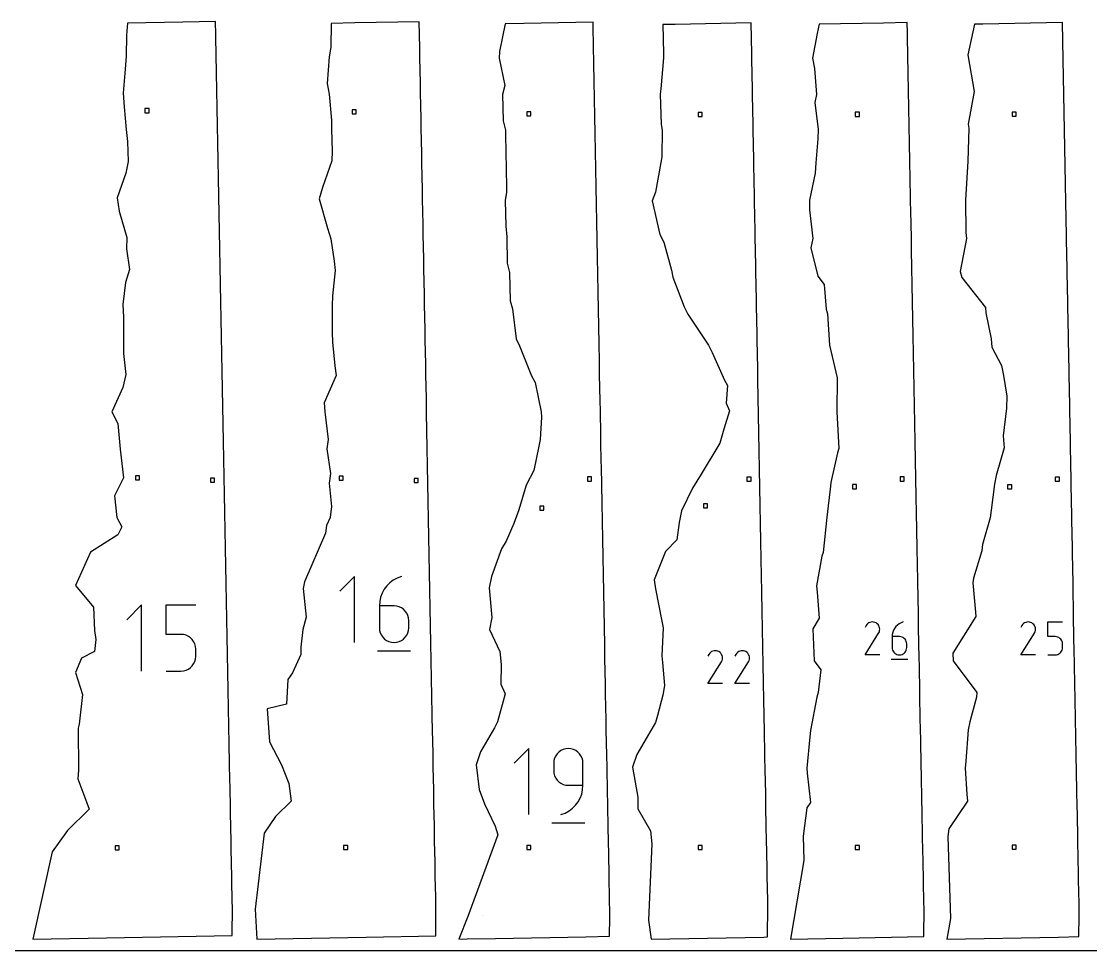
# Model space of a CAD drawing. Extents: x 0 to 24, y 0 to 12.
# Drawn here: x 11.94 to 17.77, y 0 to 5.07 of the extents above; entities that cross this region are included whole.
import ezdxf

# ---------------------------------------------------------------- set-up
doc = ezdxf.new("R2010")
doc.units = 0

msp = doc.modelspace()

# ---------------------------------------------------------------- linework, layer by layer
at = {"layer": 'annotation', "color": 1}
for p, q in [((13.756425, 2.040551), (13.676335, 1.960439)), ((13.756425, 1.680292), (13.756425, 2.040551)), ((13.932199, 1.98943), (13.918127, 1.970638)), ((13.948806, 2.006108), (13.932199, 1.98943)), ((13.967732, 2.020381), (13.948806, 2.006108)), ((13.988763, 2.031959), (13.967732, 2.020381)), ((14.011681, 2.040551), (13.988763, 2.031959)), ((14.011681, 2.040551), (14.011681, 2.040551)), ((13.898453, 1.927869), (13.893283, 1.904473)), ((13.906806, 1.950021), (13.898453, 1.927869)), ((13.918127, 1.970638), (13.906806, 1.950021)), ((12.594153, 1.884948), (12.51403, 1.804801)), ((12.594153, 1.524538), (12.594153, 1.884948)), ((12.729296, 1.724451), (12.729296, 1.884948)), ((12.729296, 1.884948), (12.889362, 1.884948)), ((13.893283, 1.904473), (13.891511, 1.880122)), ((13.891511, 1.880122), (13.891511, 1.760382)), ((13.971511, 1.880122), (13.891511, 1.880122)), ((13.985899, 1.878838), (13.971511, 1.880122)), ((13.999438, 1.875135), (13.985899, 1.878838)), ((14.011902, 1.869236), (13.999438, 1.875135)), ((14.023067, 1.861364), (14.011902, 1.869236)), ((14.032706, 1.851744), (14.023067, 1.861364)), ((14.040596, 1.840597), (14.032706, 1.851744)), ((14.04651, 1.828148), (14.040596, 1.840597)), ((14.050223, 1.81462), (14.04651, 1.828148)), ((14.051511, 1.800235), (14.050223, 1.81462)), ((13.891511, 1.760382), (13.891511, 1.760382)), ((13.891511, 1.760382), (13.892803, 1.745991)), ((14.050223, 1.745991), (14.051511, 1.760382)), ((14.051511, 1.760382), (14.051511, 1.800235)), ((14.051511, 1.800235), (14.051511, 1.800235)), ((16.547144, 1.772484), (16.541896, 1.762417)), ((16.551308, 1.778389), (16.547144, 1.772484)), ((16.556305, 1.783319), (16.551308, 1.778389)), ((16.561981, 1.787234), (16.556305, 1.783319)), ((16.568186, 1.790093), (16.561981, 1.787234)), ((16.574767, 1.791859), (16.568186, 1.790093)), ((16.581572, 1.792491), (16.574767, 1.791859)), ((16.588449, 1.791949), (16.581572, 1.792491)), ((16.595246, 1.790195), (16.588449, 1.791949)), ((16.601811, 1.787189), (16.595246, 1.790195)), ((16.607683, 1.783019), (16.601811, 1.787189)), ((16.601811, 1.787189), (16.601811, 1.787189)), ((16.612593, 1.778016), (16.607683, 1.783019)), ((16.616497, 1.772332), (16.612593, 1.778016)), ((16.619351, 1.76612), (16.616497, 1.772332)), ((16.621111, 1.759535), (16.619351, 1.76612)), ((16.621735, 1.752729), (16.621111, 1.759535)), ((16.621178, 1.745856), (16.621735, 1.752729)), ((16.702502, 1.757571), (16.696847, 1.747272)), ((16.709531, 1.766958), (16.702502, 1.757571)), ((16.717827, 1.775289), (16.709531, 1.766958)), ((16.727281, 1.782419), (16.717827, 1.775289)), ((16.737787, 1.788203), (16.727281, 1.782419)), ((16.749235, 1.792495), (16.737787, 1.788203)), ((16.749235, 1.792495), (16.749235, 1.792495)), ((17.396762, 1.772445), (17.391514, 1.762379)), ((17.400926, 1.77835), (17.396762, 1.772445)), ((17.405923, 1.78328), (17.400926, 1.77835)), ((17.411599, 1.787194), (17.405923, 1.78328)), ((17.417804, 1.790054), (17.411599, 1.787194)), ((17.424384, 1.791819), (17.417804, 1.790054)), ((17.431189, 1.792451), (17.424384, 1.791819)), ((17.438066, 1.79191), (17.431189, 1.792451)), ((17.444863, 1.790156), (17.438066, 1.79191)), ((17.451428, 1.78715), (17.444863, 1.790156)), ((17.4573, 1.78298), (17.451428, 1.78715)), ((17.451428, 1.78715), (17.451428, 1.78715)), ((17.46221, 1.777977), (17.4573, 1.78298)), ((17.466113, 1.772293), (17.46221, 1.777977)), ((17.468967, 1.766081), (17.466113, 1.772293)), ((17.470728, 1.759496), (17.468967, 1.766081)), ((17.471351, 1.75269), (17.470728, 1.759496)), ((17.470794, 1.745817), (17.471351, 1.75269)), ((17.538821, 1.712318), (17.538821, 1.792456)), ((17.538821, 1.792456), (17.618744, 1.792456)), ((12.809329, 1.724451), (12.729296, 1.724451)), ((12.8237, 1.723167), (12.809329, 1.724451)), ((12.837231, 1.719462), (12.8237, 1.723167)), ((12.849697, 1.713561), (12.837231, 1.719462)), ((12.860869, 1.705686), (12.849697, 1.713561)), ((12.87052, 1.696061), (12.860869, 1.705686)), ((12.878422, 1.68491), (12.87052, 1.696061)), ((13.892803, 1.745991), (13.896526, 1.732444)), ((13.896526, 1.732444), (13.902452, 1.719967)), ((13.902452, 1.719967), (13.910353, 1.708789)), ((13.910353, 1.708789), (13.920002, 1.699134)), ((13.920002, 1.699134), (13.93117, 1.691231)), ((14.011902, 1.691231), (14.023067, 1.699134)), ((14.023067, 1.699134), (14.032706, 1.708789)), ((14.032706, 1.708789), (14.040596, 1.719967)), ((14.040596, 1.719967), (14.04651, 1.732444)), ((14.04651, 1.732444), (14.050223, 1.745991)), ((16.541783, 1.612533), (16.615636, 1.731427)), ((16.615636, 1.731427), (16.615724, 1.731536)), ((16.615636, 1.731427), (16.615636, 1.731427)), ((16.615724, 1.731536), (16.615809, 1.731646)), ((16.615809, 1.731646), (16.615891, 1.731758)), ((16.615891, 1.731758), (16.61597, 1.731873)), ((16.61597, 1.731873), (16.616047, 1.731992)), ((16.616047, 1.731992), (16.616123, 1.732115)), ((16.616123, 1.732115), (16.616198, 1.732244)), ((16.616198, 1.732244), (16.616272, 1.732379)), ((16.616272, 1.732379), (16.616347, 1.732522)), ((16.616347, 1.732522), (16.619396, 1.739069)), ((16.616347, 1.732522), (16.616347, 1.732522)), ((16.619396, 1.739069), (16.621178, 1.745856)), ((16.690091, 1.72452), (16.689207, 1.712356)), ((16.689207, 1.712356), (16.689207, 1.652542)), ((16.729169, 1.712356), (16.689207, 1.712356)), ((16.692674, 1.736207), (16.690091, 1.72452)), ((16.696847, 1.747272), (16.692674, 1.736207)), ((16.736356, 1.711714), (16.729169, 1.712356)), ((16.743119, 1.709865), (16.736356, 1.711714)), ((16.749346, 1.706918), (16.743119, 1.709865)), ((16.754922, 1.702986), (16.749346, 1.706918)), ((16.759738, 1.69818), (16.754922, 1.702986)), ((16.763679, 1.692612), (16.759738, 1.69818)), ((16.766633, 1.686393), (16.763679, 1.692612)), ((17.391401, 1.612498), (17.465253, 1.731389)), ((17.465253, 1.731389), (17.465341, 1.731498)), ((17.465253, 1.731389), (17.465253, 1.731389)), ((17.465341, 1.731498), (17.465426, 1.731608)), ((17.465426, 1.731608), (17.465507, 1.73172)), ((17.465507, 1.73172), (17.465586, 1.731835)), ((17.465586, 1.731835), (17.465663, 1.731954)), ((17.465663, 1.731954), (17.465739, 1.732077)), ((17.465739, 1.732077), (17.465814, 1.732206)), ((17.465814, 1.732206), (17.465889, 1.732341)), ((17.465889, 1.732341), (17.465964, 1.732484)), ((17.465964, 1.732484), (17.469013, 1.739031)), ((17.465964, 1.732484), (17.465964, 1.732484)), ((17.469013, 1.739031), (17.470794, 1.745817)), ((17.578783, 1.712318), (17.538821, 1.712318)), ((17.585958, 1.711677), (17.578783, 1.712318)), ((17.592715, 1.709827), (17.585958, 1.711677)), ((17.598939, 1.70688), (17.592715, 1.709827)), ((17.604517, 1.702948), (17.598939, 1.70688)), ((17.609336, 1.698143), (17.604517, 1.702948)), ((17.613282, 1.692575), (17.609336, 1.698143)), ((17.616241, 1.686356), (17.613282, 1.692575)), ((12.884348, 1.672455), (12.878422, 1.68491)), ((12.888071, 1.658921), (12.884348, 1.672455)), ((12.889362, 1.644531), (12.888071, 1.658921)), ((12.889362, 1.604661), (12.889362, 1.644531)), ((12.889362, 1.644531), (12.889362, 1.644531)), ((13.881491, 1.635259), (14.061621, 1.635259)), ((13.93117, 1.691231), (13.94363, 1.685305)), ((13.94363, 1.685305), (13.957153, 1.681583)), ((13.957153, 1.681583), (13.971511, 1.680292)), ((13.971511, 1.680292), (13.985899, 1.681583)), ((13.971511, 1.680292), (13.971511, 1.680292)), ((13.985899, 1.681583), (13.999438, 1.685305)), ((13.999438, 1.685305), (14.011902, 1.691231)), ((15.717362, 1.635109), (15.710784, 1.633344)), ((15.724165, 1.63574), (15.717362, 1.635109)), ((15.73104, 1.635199), (15.724165, 1.63574)), ((15.737835, 1.633446), (15.73104, 1.635199)), ((15.744398, 1.630441), (15.737835, 1.633446)), ((15.864749, 1.635109), (15.858171, 1.633344)), ((15.871552, 1.63574), (15.864749, 1.635109)), ((15.878427, 1.635199), (15.871552, 1.63574)), ((15.885222, 1.633446), (15.878427, 1.635199)), ((15.891785, 1.630441), (15.885222, 1.633446)), ((16.689207, 1.652542), (16.689207, 1.652542)), ((16.689207, 1.652542), (16.689852, 1.645353)), ((16.689852, 1.645353), (16.691711, 1.638586)), ((16.691711, 1.638586), (16.694672, 1.632354)), ((16.763679, 1.632354), (16.766633, 1.638586)), ((16.768488, 1.679635), (16.766633, 1.686393)), ((16.766633, 1.638586), (16.768488, 1.645353)), ((16.769131, 1.67245), (16.768488, 1.679635)), ((16.768488, 1.645353), (16.769131, 1.652542)), ((16.769131, 1.652542), (16.769131, 1.67245)), ((16.769131, 1.67245), (16.769131, 1.67245)), ((17.613279, 1.632318), (17.616239, 1.63855)), ((17.616239, 1.63855), (17.618099, 1.645317)), ((17.618099, 1.679598), (17.616241, 1.686356)), ((17.618744, 1.672413), (17.618099, 1.679598)), ((17.618099, 1.645317), (17.618744, 1.652506)), ((17.618744, 1.652506), (17.618744, 1.672413)), ((17.618744, 1.672413), (17.618744, 1.672413)), ((12.878417, 1.56423), (12.884346, 1.576711)), ((12.884346, 1.576711), (12.88807, 1.590264)), ((12.88807, 1.590264), (12.889362, 1.604661)), ((15.689749, 1.615741), (15.684503, 1.605677)), ((15.693912, 1.621644), (15.689749, 1.615741)), ((15.698907, 1.626572), (15.693912, 1.621644)), ((15.704581, 1.630485), (15.698907, 1.626572)), ((15.710784, 1.633344), (15.704581, 1.630485)), ((15.750268, 1.626273), (15.744398, 1.630441)), ((15.744398, 1.630441), (15.744398, 1.630441)), ((15.755176, 1.621271), (15.750268, 1.626273)), ((15.759078, 1.615588), (15.755176, 1.621271)), ((15.758472, 1.575029), (15.758552, 1.575144)), ((15.758552, 1.575144), (15.758629, 1.575262)), ((15.758629, 1.575262), (15.758704, 1.575385)), ((15.758704, 1.575385), (15.758779, 1.575514)), ((15.758779, 1.575514), (15.758854, 1.575649)), ((15.758854, 1.575649), (15.758929, 1.575792)), ((15.758929, 1.575792), (15.761977, 1.582337)), ((15.758929, 1.575792), (15.758929, 1.575792)), ((15.761931, 1.609379), (15.759078, 1.615588)), ((15.763691, 1.602796), (15.761931, 1.609379)), ((15.761977, 1.582337), (15.763758, 1.589121)), ((15.764315, 1.595992), (15.763691, 1.602796)), ((15.763758, 1.589121), (15.764315, 1.595992)), ((15.837136, 1.615741), (15.83189, 1.605677)), ((15.841299, 1.621644), (15.837136, 1.615741)), ((15.846294, 1.626572), (15.841299, 1.621644)), ((15.851968, 1.630485), (15.846294, 1.626572)), ((15.858171, 1.633344), (15.851968, 1.630485)), ((15.897655, 1.626273), (15.891785, 1.630441)), ((15.891785, 1.630441), (15.891785, 1.630441)), ((15.902563, 1.621271), (15.897655, 1.626273)), ((15.906465, 1.615588), (15.902563, 1.621271)), ((15.905859, 1.575029), (15.905939, 1.575144)), ((15.905939, 1.575144), (15.906016, 1.575262)), ((15.906016, 1.575262), (15.906091, 1.575385)), ((15.906091, 1.575385), (15.906166, 1.575514)), ((15.906166, 1.575514), (15.906241, 1.575649)), ((15.906241, 1.575649), (15.906316, 1.575792)), ((15.906316, 1.575792), (15.909364, 1.582337)), ((15.906316, 1.575792), (15.906316, 1.575792)), ((15.909318, 1.609379), (15.906465, 1.615588)), ((15.911078, 1.602796), (15.909318, 1.609379)), ((15.909364, 1.582337), (15.911145, 1.589121)), ((15.911702, 1.595992), (15.911078, 1.602796)), ((15.911145, 1.589121), (15.911702, 1.595992)), ((16.621708, 1.612533), (16.541783, 1.612533)), ((16.684201, 1.590039), (16.774182, 1.590039)), ((16.694672, 1.632354), (16.698619, 1.62677)), ((16.698619, 1.62677), (16.703439, 1.621947)), ((16.703439, 1.621947), (16.709017, 1.617999)), ((16.709017, 1.617999), (16.715241, 1.615039)), ((16.715241, 1.615039), (16.721996, 1.613179)), ((16.721996, 1.613179), (16.729169, 1.612534)), ((16.729169, 1.612534), (16.736356, 1.613179)), ((16.729169, 1.612534), (16.729169, 1.612534)), ((16.736356, 1.613179), (16.743119, 1.615039)), ((16.743119, 1.615039), (16.749346, 1.617999)), ((16.749346, 1.617999), (16.754922, 1.621947)), ((16.754922, 1.621947), (16.759738, 1.62677)), ((16.759738, 1.62677), (16.763679, 1.632354)), ((17.471324, 1.612498), (17.391401, 1.612498)), ((17.538821, 1.612499), (17.578783, 1.612499)), ((17.578783, 1.612499), (17.585955, 1.613144)), ((17.578783, 1.612499), (17.578783, 1.612499)), ((17.585955, 1.613144), (17.59271, 1.615003)), ((17.59271, 1.615003), (17.598934, 1.617963)), ((17.598934, 1.617963), (17.604513, 1.621911)), ((17.604513, 1.621911), (17.609332, 1.626734)), ((17.609332, 1.626734), (17.613279, 1.632318)), ((12.729296, 1.524538), (12.809329, 1.524538)), ((12.809329, 1.524538), (12.823694, 1.525829)), ((12.809329, 1.524538), (12.809329, 1.524538)), ((12.823694, 1.525829), (12.837222, 1.529553)), ((12.837222, 1.529553), (12.849687, 1.535481)), ((12.849687, 1.535481), (12.86086, 1.543388)), ((12.86086, 1.543388), (12.870513, 1.553047)), ((12.870513, 1.553047), (12.878417, 1.56423)), ((15.68439, 1.455844), (15.758218, 1.574698)), ((15.758218, 1.574698), (15.758306, 1.574807)), ((15.758218, 1.574698), (15.758218, 1.574698)), ((15.758306, 1.574807), (15.758391, 1.574917)), ((15.758391, 1.574917), (15.758472, 1.575029)), ((15.831777, 1.455844), (15.905605, 1.574698)), ((15.905605, 1.574698), (15.905693, 1.574807)), ((15.905605, 1.574698), (15.905605, 1.574698)), ((15.905693, 1.574807), (15.905778, 1.574917)), ((15.905778, 1.574917), (15.905859, 1.575029)), ((15.764288, 1.455844), (15.68439, 1.455844)), ((15.911675, 1.455844), (15.831777, 1.455844)), ((14.707644, 1.101769), (14.6276, 1.021703)), ((14.707644, 0.741719), (14.707644, 1.101769)), ((14.853563, 1.0621), (14.84764, 1.049628)), ((14.86146, 1.073276), (14.853563, 1.0621)), ((14.871103, 1.082928), (14.86146, 1.073276)), ((14.882264, 1.090831), (14.871103, 1.082928)), ((14.894717, 1.096757), (14.882264, 1.090831)), ((14.908232, 1.100478), (14.894717, 1.096757)), ((14.922582, 1.101769), (14.908232, 1.100478)), ((14.936962, 1.100478), (14.922582, 1.101769)), ((14.922582, 1.101769), (14.922582, 1.101769)), ((14.950493, 1.096757), (14.936962, 1.100478)), ((14.96295, 1.090831), (14.950493, 1.096757)), ((14.974107, 1.082928), (14.96295, 1.090831)), ((14.983741, 1.073276), (14.974107, 1.082928)), ((14.991626, 1.0621), (14.983741, 1.073276)), ((14.997537, 1.049628), (14.991626, 1.0621)), ((14.843919, 1.036087), (14.842628, 1.021703)), ((14.842628, 1.021703), (14.842628, 0.98167)), ((14.84764, 1.049628), (14.843919, 1.036087)), ((15.001248, 1.036087), (14.997537, 1.049628)), ((15.002535, 1.021703), (15.001248, 1.036087)), ((15.002535, 0.901626), (15.002535, 1.021703)), ((15.002535, 1.021703), (15.002535, 1.021703)), ((14.842628, 0.98167), (14.842628, 0.98167)), ((14.842628, 0.98167), (14.843919, 0.967287)), ((14.843919, 0.967287), (14.84764, 0.953748)), ((14.84764, 0.953748), (14.853563, 0.941279)), ((14.853563, 0.941279), (14.86146, 0.930107)), ((14.86146, 0.930107), (14.871103, 0.920458)), ((14.871103, 0.920458), (14.882264, 0.912559)), ((14.882264, 0.912559), (14.894717, 0.906636)), ((14.894717, 0.906636), (14.908232, 0.902916)), ((14.908232, 0.902916), (14.922582, 0.901626)), ((14.922582, 0.901626), (15.002535, 0.901626)), ((14.995599, 0.854017), (15.000765, 0.877351)), ((15.000765, 0.877351), (15.002535, 0.901626)), ((14.975947, 0.811351), (14.987254, 0.83192)), ((14.987254, 0.83192), (14.995599, 0.854017)), ((14.905436, 0.75024), (14.926422, 0.761757)), ((14.926422, 0.761757), (14.945314, 0.775976)), ((14.945314, 0.775976), (14.961895, 0.792606)), ((14.961895, 0.792606), (14.975947, 0.811351)), ((14.882571, 0.741719), (14.905436, 0.75024)), ((14.882571, 0.741719), (14.882571, 0.741719)), ((14.832637, 0.696713), (15.012662, 0.696713)), ((14.455011, 0.189957), (14.455011, 0.189957))]:
    msp.add_line(p, q, dxfattribs=at)
at = {"layer": 'boundary', "color": 5}
for p, q in [((12.517421, 5.058642), (12.5119, 4.99228)), ((12.819027, 5.064317), (12.517421, 5.058642)), ((12.998432, 5.067692), (12.819027, 5.064317)), ((12.999802, 4.994745), (12.998432, 5.067692)), ((13.628404, 5.05656), (13.626482, 4.927874)), ((13.758076, 5.059), (13.628404, 5.05656)), ((14.109301, 5.065608), (13.758076, 5.059)), ((14.11196, 4.92414), (14.109301, 5.065608)), ((14.577902, 5.053672), (14.546333, 4.904239)), ((14.680117, 5.055596), (14.577902, 5.053672)), ((15.057419, 5.062695), (14.680117, 5.055596)), ((15.060349, 4.906802), (15.057419, 5.062695)), ((15.505481, 5.051401), (15.439013, 5.05015)), ((15.439013, 5.05015), (15.44169, 4.893301)), ((15.920227, 5.059204), (15.505481, 5.051401)), ((15.923386, 4.891111), (15.920227, 5.059204)), ((16.291962, 5.051871), (16.280965, 5.001659)), ((16.641916, 5.058455), (16.291962, 5.051871)), ((16.771951, 5.060902), (16.641916, 5.058455)), ((16.772983, 5.005969), (16.771951, 5.060902)), ((17.138908, 5.051762), (17.102611, 4.886038)), ((17.184571, 5.052621), (17.138908, 5.051762)), ((17.618633, 5.060788), (17.184571, 5.052621)), ((17.622425, 4.859006), (17.618633, 5.060788)), ((12.5119, 4.99228), (12.510317, 4.878842)), ((13.002091, 4.872962), (12.999802, 4.994745)), ((16.280965, 5.001659), (16.254553, 4.867545)), ((16.775749, 4.858791), (16.772983, 5.005969)), ((13.626482, 4.927874), (13.618527, 4.874941)), ((14.11297, 4.870354), (14.11196, 4.92414)), ((14.546333, 4.904239), (14.544494, 4.867988)), ((15.061148, 4.8643), (15.060349, 4.906802)), ((12.510317, 4.878842), (12.504172, 4.806491)), ((13.003431, 4.801651), (13.002091, 4.872962)), ((13.618527, 4.874941), (13.607679, 4.728351)), ((14.115592, 4.730846), (14.11297, 4.870354)), ((14.544494, 4.867988), (14.576626, 4.718088)), ((15.063942, 4.715579), (15.061148, 4.8643)), ((15.442248, 4.869638), (15.427876, 4.700569)), ((15.44169, 4.893301), (15.442248, 4.869638)), ((15.923928, 4.862296), (15.923386, 4.891111)), ((15.927016, 4.69796), (15.923928, 4.862296)), ((16.254553, 4.867545), (16.265954, 4.811028)), ((16.776687, 4.808888), (16.775749, 4.858791)), ((17.102611, 4.886038), (17.135917, 4.686253)), ((17.625989, 4.669327), (17.622425, 4.859006)), ((12.504172, 4.806491), (12.494171, 4.676578)), ((13.005746, 4.678468), (13.003431, 4.801651)), ((16.265954, 4.811028), (16.276196, 4.669171)), ((16.77934, 4.667718), (16.776687, 4.808888)), ((13.607679, 4.728351), (13.617089, 4.671338)), ((14.116601, 4.677148), (14.115592, 4.730846)), ((12.494171, 4.676578), (12.499429, 4.602123)), ((13.00704, 4.609594), (13.005746, 4.678468)), ((13.617089, 4.671338), (13.629743, 4.529451)), ((14.119175, 4.540196), (14.116601, 4.677148)), ((14.576626, 4.718088), (14.563866, 4.668635)), ((14.563866, 4.668635), (14.567251, 4.525507)), ((15.064739, 4.673169), (15.063942, 4.715579)), ((15.067553, 4.523456), (15.064739, 4.673169)), ((15.427876, 4.700569), (15.42275, 4.670506)), ((15.42275, 4.670506), (15.428706, 4.504839)), ((15.927585, 4.667691), (15.927016, 4.69796)), ((15.93062, 4.506175), (15.927585, 4.667691)), ((16.276196, 4.669171), (16.267326, 4.624839)), ((16.780289, 4.617184), (16.77934, 4.667718)), ((17.135917, 4.686253), (17.104866, 4.506576)), ((17.629659, 4.474024), (17.625989, 4.669327)), ((13.00934, 4.487222), (13.00704, 4.609594)), ((16.267326, 4.624839), (16.284936, 4.478298)), ((16.782949, 4.475668), (16.780289, 4.617184)), ((12.499429, 4.602123), (12.510435, 4.478412)), ((13.629743, 4.529451), (13.630629, 4.479297)), ((14.1202, 4.485634), (14.119175, 4.540196)), ((14.567251, 4.525507), (14.580585, 4.474586)), ((15.06834, 4.48155), (15.067553, 4.523456)), ((15.428706, 4.504839), (15.434823, 4.47427)), ((15.931191, 4.475791), (15.93062, 4.506175)), ((17.104866, 4.506576), (17.10733, 4.486068)), ((12.510435, 4.478412), (12.517804, 4.412799)), ((13.010635, 4.418303), (13.00934, 4.487222)), ((13.630629, 4.479297), (13.634156, 4.359602)), ((14.122767, 4.349002), (14.1202, 4.485634)), ((14.580585, 4.474586), (14.581842, 4.329386)), ((15.071146, 4.332216), (15.06834, 4.48155)), ((15.434823, 4.47427), (15.432541, 4.328354)), ((15.934221, 4.314537), (15.931191, 4.475791)), ((16.284936, 4.478298), (16.283253, 4.427113)), ((16.783887, 4.42572), (16.782949, 4.475668)), ((17.10733, 4.486068), (17.101379, 4.305046)), ((17.633284, 4.281154), (17.629659, 4.474024)), ((12.517804, 4.412799), (12.520819, 4.303492)), ((13.012942, 4.295526), (13.010635, 4.418303)), ((16.283253, 4.427113), (16.272739, 4.296232)), ((16.786587, 4.282055), (16.783887, 4.42572)), ((13.634156, 4.359602), (13.631492, 4.306596)), ((14.123802, 4.293945), (14.122767, 4.349002)), ((14.581842, 4.329386), (14.582836, 4.289488)), ((15.07196, 4.288887), (15.071146, 4.332216)), ((15.432541, 4.328354), (15.426469, 4.297715)), ((12.520819, 4.303492), (12.507479, 4.240394)), ((13.014221, 4.227469), (13.012942, 4.295526)), ((13.631492, 4.306596), (13.580942, 4.16143)), ((14.126481, 4.151393), (14.123802, 4.293945)), ((14.582836, 4.289488), (14.585558, 4.135995)), ((15.074755, 4.140163), (15.07196, 4.288887)), ((15.426469, 4.297715), (15.398812, 4.135849)), ((15.934812, 4.283086), (15.934221, 4.314537)), ((15.937933, 4.117012), (15.934812, 4.283086)), ((16.272739, 4.296232), (16.269785, 4.239581)), ((16.787554, 4.230603), (16.786587, 4.282055)), ((17.101379, 4.305046), (17.089972, 4.091847)), ((17.637018, 4.082433), (17.633284, 4.281154)), ((12.507479, 4.240394), (12.46084, 4.105027)), ((13.016593, 4.101247), (13.014221, 4.227469)), ((16.269785, 4.239581), (16.238028, 4.091814)), ((16.790289, 4.085042), (16.787554, 4.230603)), ((13.580942, 4.16143), (13.56317, 4.100669)), ((14.127491, 4.09765), (14.126481, 4.151393)), ((12.46084, 4.105027), (12.472821, 4.032667)), ((13.017918, 4.030725), (13.016593, 4.101247)), ((13.56317, 4.100669), (13.608305, 3.940484)), ((14.130071, 3.960316), (14.127491, 4.09765)), ((14.585558, 4.135995), (14.578499, 4.090223)), ((14.578499, 4.090223), (14.582095, 3.950809)), ((15.075603, 4.095036), (15.074755, 4.140163)), ((15.078361, 3.948302), (15.075603, 4.095036)), ((15.398812, 4.135849), (15.379544, 4.088377)), ((15.379544, 4.088377), (15.422673, 3.905752)), ((15.938542, 4.084563), (15.937933, 4.117012)), ((15.941526, 3.925821), (15.938542, 4.084563)), ((16.238028, 4.091814), (16.239088, 4.040079)), ((16.791252, 4.03378), (16.790289, 4.085042)), ((17.089972, 4.091847), (17.091933, 3.915693)), ((12.472821, 4.032667), (12.513257, 3.888709)), ((13.020211, 3.908692), (13.017918, 4.030725)), ((16.239088, 4.040079), (16.256195, 3.88415)), ((16.794016, 3.886717), (16.791252, 4.03378)), ((17.640419, 3.901473), (17.637018, 4.082433)), ((13.021474, 3.841473), (13.020211, 3.908692)), ((13.608305, 3.940484), (13.627232, 3.881872)), ((14.131102, 3.905496), (14.130071, 3.960316)), ((14.582095, 3.950809), (14.58706, 3.891908)), ((15.079211, 3.903068), (15.078361, 3.948302)), ((15.942145, 3.892874), (15.941526, 3.925821)), ((17.091933, 3.915693), (17.095462, 3.883523)), ((12.513257, 3.888709), (12.511513, 3.827834)), ((13.627232, 3.881872), (13.644769, 3.759577)), ((14.133586, 3.77327), (14.131102, 3.905496)), ((14.58706, 3.891908), (14.589078, 3.749014)), ((15.081959, 3.756818), (15.079211, 3.903068)), ((15.422673, 3.905752), (15.444475, 3.863083)), ((15.444475, 3.863083), (15.484618, 3.710108)), ((15.945092, 3.736048), (15.942145, 3.892874)), ((16.256195, 3.88415), (16.246232, 3.831952)), ((16.794813, 3.844277), (16.794016, 3.886717)), ((17.095462, 3.883523), (17.060977, 3.702852)), ((17.640882, 3.876829), (17.640419, 3.901473)), ((17.64382, 3.72049), (17.640882, 3.876829)), ((12.511513, 3.827834), (12.527532, 3.715141)), ((13.023807, 3.717324), (13.021474, 3.841473)), ((16.246232, 3.831952), (16.283906, 3.678043)), ((16.79753, 3.699737), (16.794813, 3.844277)), ((13.644769, 3.759577), (13.649618, 3.709144)), ((14.134662, 3.716031), (14.133586, 3.77327)), ((14.589078, 3.749014), (14.601756, 3.697949)), ((15.0828, 3.712086), (15.081959, 3.756818)), ((15.945689, 3.704272), (15.945092, 3.736048)), ((12.527532, 3.715141), (12.505963, 3.64435)), ((13.025117, 3.647627), (13.023807, 3.717324)), ((13.649618, 3.709144), (13.635866, 3.570534)), ((14.137223, 3.579718), (14.134662, 3.716031)), ((14.601756, 3.697949), (14.605968, 3.544217)), ((15.085517, 3.567477), (15.0828, 3.712086)), ((15.484618, 3.710108), (15.492371, 3.672341)), ((15.948613, 3.548639), (15.945689, 3.704272)), ((16.283906, 3.678043), (16.319249, 3.633355)), ((16.798327, 3.657312), (16.79753, 3.699737)), ((17.060977, 3.702852), (17.068611, 3.671663)), ((17.644246, 3.697822), (17.64382, 3.72049)), ((17.647292, 3.535704), (17.644246, 3.697822)), ((12.505963, 3.64435), (12.492485, 3.522936)), ((13.027493, 3.521182), (13.025117, 3.647627)), ((15.492371, 3.672341), (15.554822, 3.511787)), ((16.319249, 3.633355), (16.330212, 3.498695)), ((16.801029, 3.513522), (16.798327, 3.657312)), ((17.068611, 3.671663), (17.198037, 3.50802)), ((13.635866, 3.570534), (13.63454, 3.51845)), ((14.138312, 3.521793), (14.137223, 3.579718)), ((15.08638, 3.521567), (15.085517, 3.567477)), ((12.492485, 3.522936), (12.495877, 3.454011)), ((13.028627, 3.460827), (13.027493, 3.521182)), ((13.63454, 3.51845), (13.634073, 3.371719)), ((14.140824, 3.388131), (14.138312, 3.521793)), ((14.605968, 3.544217), (14.617238, 3.499923)), ((15.089074, 3.378157), (15.08638, 3.521567)), ((15.554822, 3.511787), (15.574834, 3.47081)), ((15.949202, 3.51729), (15.948613, 3.548639)), ((15.952126, 3.361725), (15.949202, 3.51729)), ((16.801845, 3.470111), (16.801029, 3.513522)), ((17.198037, 3.50802), (17.200412, 3.47885)), ((17.647692, 3.514402), (17.647292, 3.535704)), ((17.65078, 3.350102), (17.647692, 3.514402)), ((12.495877, 3.454011), (12.495445, 3.327773)), ((13.030994, 3.334857), (13.028627, 3.460827)), ((14.617238, 3.499923), (14.638346, 3.335845)), ((15.574834, 3.47081), (15.687423, 3.301995)), ((16.330212, 3.498695), (16.335736, 3.472062)), ((16.335736, 3.472062), (16.346794, 3.301785)), ((16.804528, 3.327294), (16.801845, 3.470111)), ((17.200412, 3.47885), (17.229808, 3.337113)), ((14.141924, 3.329557), (14.140824, 3.388131)), ((12.495445, 3.327773), (12.494915, 3.25557)), ((13.032242, 3.268473), (13.030994, 3.334857)), ((13.634073, 3.371719), (13.635825, 3.317547)), ((14.144342, 3.200903), (14.141924, 3.329557)), ((14.638346, 3.335845), (14.656923, 3.297983)), ((15.089943, 3.331945), (15.089074, 3.378157)), ((15.092578, 3.191724), (15.089943, 3.331945)), ((15.952717, 3.330257), (15.952126, 3.361725)), ((15.955631, 3.175179), (15.952717, 3.330257)), ((16.80536, 3.283058), (16.804528, 3.327294)), ((17.229808, 3.337113), (17.232835, 3.290513)), ((17.65117, 3.329352), (17.65078, 3.350102)), ((17.654284, 3.163638), (17.65117, 3.329352)), ((13.034609, 3.142478), (13.032242, 3.268473)), ((13.635825, 3.317547), (13.649457, 3.189596)), ((14.656923, 3.297983), (14.721726, 3.133902)), ((15.687423, 3.301995), (15.707588, 3.261695)), ((16.346794, 3.301785), (16.388497, 3.124471)), ((16.808069, 3.138894), (16.80536, 3.283058)), ((17.232835, 3.290513), (17.285849, 3.191831)), ((12.494915, 3.25557), (12.507647, 3.141825)), ((15.707588, 3.261695), (15.775009, 3.110176)), ((13.649457, 3.189596), (13.656747, 3.135805)), ((14.145482, 3.140224), (14.144342, 3.200903)), ((15.093468, 3.144331), (15.092578, 3.191724)), ((15.956262, 3.1416), (15.955631, 3.175179)), ((17.285849, 3.191831), (17.297274, 3.137187)), ((17.654699, 3.141512), (17.654284, 3.163638)), ((12.507647, 3.141825), (12.49222, 3.071759)), ((13.035757, 3.081404), (13.034609, 3.142478)), ((13.656747, 3.135805), (13.590296, 2.987132)), ((14.147879, 3.012665), (14.145482, 3.140224)), ((14.721726, 3.133902), (14.74102, 3.098524)), ((14.74102, 3.098524), (14.774665, 2.938312)), ((15.096237, 2.996978), (15.093468, 3.144331)), ((15.775009, 3.110176), (15.791169, 3.082275)), ((15.959169, 2.986936), (15.956262, 3.1416)), ((16.388497, 3.124471), (16.386816, 2.939094)), ((16.8089, 3.094663), (16.808069, 3.138894)), ((16.811688, 2.946279), (16.8089, 3.094663)), ((17.297274, 3.137187), (17.314492, 3.023565)), ((17.657859, 2.973398), (17.654699, 3.141512)), ((12.49222, 3.071759), (12.432259, 2.937543)), ((13.03823, 2.949824), (13.035757, 3.081404)), ((15.791169, 3.082275), (15.783285, 2.985071)), ((13.590296, 2.987132), (13.59475, 2.937847)), ((14.149103, 2.947549), (14.147879, 3.012665)), ((15.097194, 2.946051), (15.096237, 2.996978)), ((15.783285, 2.985071), (15.802331, 2.942974)), ((15.959882, 2.948978), (15.959169, 2.986936)), ((17.314492, 3.023565), (17.313114, 2.957794)), ((12.432259, 2.937543), (12.464154, 2.874215)), ((13.039313, 2.892167), (13.03823, 2.949824)), ((13.59475, 2.937847), (13.613108, 2.787742)), ((14.151449, 2.822684), (14.149103, 2.947549)), ((14.774665, 2.938312), (14.775358, 2.90841)), ((15.099721, 2.811589), (15.097194, 2.946051)), ((15.802331, 2.942974), (15.771209, 2.843995)), ((15.962769, 2.79535), (15.959882, 2.948978)), ((16.386816, 2.939094), (16.397883, 2.737947)), ((16.812514, 2.902347), (16.811688, 2.946279)), ((17.313114, 2.957794), (17.295525, 2.806657)), ((17.658329, 2.94838), (17.657859, 2.973398)), ((17.661571, 2.775868), (17.658329, 2.94838)), ((12.464154, 2.874215), (12.477043, 2.734936)), ((13.04185, 2.757154), (13.039313, 2.892167)), ((14.775358, 2.90841), (14.76828, 2.787727)), ((16.815402, 2.748637), (16.812514, 2.902347)), ((14.152722, 2.754975), (14.151449, 2.822684)), ((15.100755, 2.756548), (15.099721, 2.811589)), ((15.771209, 2.843995), (15.748267, 2.766748)), ((17.295525, 2.806657), (17.299572, 2.742691)), ((13.042889, 2.701864), (13.04185, 2.757154)), ((13.613108, 2.787742), (13.605811, 2.73661)), ((14.155037, 2.631769), (14.152722, 2.754975)), ((14.761239, 2.751192), (14.734702, 2.618997)), ((14.76828, 2.787727), (14.761239, 2.751192)), ((15.103365, 2.617692), (15.100755, 2.756548)), ((15.748267, 2.766748), (15.648085, 2.597601)), ((15.963582, 2.752102), (15.962769, 2.79535)), ((15.966447, 2.599608), (15.963582, 2.752102)), ((16.81625, 2.703528), (16.815402, 2.748637)), ((17.299572, 2.742691), (17.257696, 2.591562)), ((17.66209, 2.748251), (17.661571, 2.775868)), ((17.6655, 2.566772), (17.66209, 2.748251)), ((12.477043, 2.734936), (12.49525, 2.578703)), ((13.045493, 2.563284), (13.042889, 2.701864)), ((13.605811, 2.73661), (13.62481, 2.601854)), ((16.39168, 2.715561), (16.354914, 2.553068)), ((16.397883, 2.737947), (16.39168, 2.715561)), ((16.81921, 2.545989), (16.81625, 2.703528)), ((14.156376, 2.560494), (14.155037, 2.631769)), ((12.49525, 2.578703), (12.446747, 2.481085)), ((13.62481, 2.601854), (13.617636, 2.548652)), ((14.734702, 2.618997), (14.692602, 2.539143)), ((15.104492, 2.557728), (15.103365, 2.617692)), ((15.648085, 2.597601), (15.600497, 2.522082)), ((15.967345, 2.551827), (15.966447, 2.599608)), ((17.257696, 2.591562), (17.24708, 2.544644)), ((13.046507, 2.509354), (13.045493, 2.563284)), ((13.049154, 2.368479), (13.046507, 2.509354)), ((13.617636, 2.548652), (13.630653, 2.421398)), ((14.158675, 2.438161), (14.156376, 2.560494)), ((14.692602, 2.539143), (14.651764, 2.403563)), ((15.107051, 2.42154), (15.104492, 2.557728)), ((15.600497, 2.522082), (15.540334, 2.397755)), ((15.970127, 2.403794), (15.967345, 2.551827)), ((16.352418, 2.533175), (16.33293, 2.364521)), ((16.354914, 2.553068), (16.352418, 2.533175)), ((16.820005, 2.503728), (16.81921, 2.545989)), ((17.24708, 2.544644), (17.229277, 2.402769)), ((17.666023, 2.538908), (17.6655, 2.566772)), ((17.669131, 2.37355), (17.666023, 2.538908)), ((12.446747, 2.481085), (12.459491, 2.361627)), ((16.822745, 2.357911), (16.820005, 2.503728)), ((13.630653, 2.421398), (13.623944, 2.361826)), ((14.160041, 2.365456), (14.158675, 2.438161)), ((14.651764, 2.403563), (14.625173, 2.32962)), ((15.108216, 2.359548), (15.107051, 2.42154)), ((15.540334, 2.397755), (15.527456, 2.333897)), ((15.971074, 2.353379), (15.970127, 2.403794)), ((17.229277, 2.402769), (17.224259, 2.359345)), ((12.459491, 2.361627), (12.486779, 2.310681)), ((13.05016, 2.314933), (13.049154, 2.368479)), ((13.623944, 2.361826), (13.60279, 2.319216)), ((14.162337, 2.243269), (14.160041, 2.365456)), ((15.110721, 2.226221), (15.108216, 2.359548)), ((15.527456, 2.333897), (15.514086, 2.23946)), ((15.973767, 2.21009), (15.971074, 2.353379)), ((16.33293, 2.364521), (16.312678, 2.171529)), ((16.823391, 2.323531), (16.822745, 2.357911)), ((17.224259, 2.359345), (17.182502, 2.214594)), ((17.669611, 2.34798), (17.669131, 2.37355)), ((17.672438, 2.197545), (17.669611, 2.34798)), ((12.486779, 2.310681), (12.465207, 2.266648)), ((13.052813, 2.173762), (13.05016, 2.314933)), ((13.597721, 2.27749), (13.482499, 2.011948)), ((13.60279, 2.319216), (13.597721, 2.27749)), ((14.625173, 2.32962), (14.58272, 2.23213)), ((16.826369, 2.165053), (16.823391, 2.323531)), ((12.465207, 2.266648), (12.316438, 2.172399)), ((14.163691, 2.171254), (14.162337, 2.243269)), ((14.58272, 2.23213), (14.558024, 2.190408)), ((15.111874, 2.164899), (15.110721, 2.226221)), ((15.514086, 2.23946), (15.453165, 2.176383)), ((12.316438, 2.172399), (12.233826, 1.991975)), ((13.053826, 2.119869), (13.052813, 2.173762)), ((14.165994, 2.048703), (14.163691, 2.171254)), ((14.558024, 2.190408), (14.504062, 2.039666)), ((15.114368, 2.032174), (15.111874, 2.164899)), ((15.453165, 2.176383), (15.391725, 2.021607)), ((15.974722, 2.159269), (15.973767, 2.21009)), ((15.977333, 2.020317), (15.974722, 2.159269)), ((16.312678, 2.171529), (16.306382, 2.151211)), ((16.826958, 2.133696), (16.826369, 2.165053)), ((17.179411, 2.179508), (17.133538, 2.031455)), ((17.182502, 2.214594), (17.179411, 2.179508)), ((17.673004, 2.167434), (17.672438, 2.197545)), ((17.676072, 2.004188), (17.673004, 2.167434)), ((13.05645, 1.980202), (13.053826, 2.119869)), ((16.306382, 2.151211), (16.277274, 1.989092)), ((16.829642, 1.990873), (16.826958, 2.133696)), ((14.16731, 1.978664), (14.165994, 2.048703)), ((12.233826, 1.991975), (12.331909, 1.873161)), ((13.482499, 2.011948), (13.476354, 1.974901)), ((14.504062, 2.039666), (14.490222, 1.978625)), ((15.115463, 1.973914), (15.114368, 2.032174)), ((15.391725, 2.021607), (15.398622, 1.973844)), ((15.978098, 1.979603), (15.977333, 2.020317)), ((16.277274, 1.989092), (16.28024, 1.955724)), ((16.830475, 1.946547), (16.829642, 1.990873)), ((17.133538, 2.031455), (17.129001, 2.006182)), ((17.129001, 2.006182), (17.143183, 1.846654)), ((17.679622, 1.815261), (17.676072, 2.004188)), ((13.057479, 1.925486), (13.05645, 1.980202)), ((13.060062, 1.788025), (13.057479, 1.925486)), ((13.476354, 1.974901), (13.492576, 1.817912)), ((14.169628, 1.855311), (14.16731, 1.978664)), ((14.490222, 1.978625), (14.504845, 1.816023)), ((15.117986, 1.839646), (15.115463, 1.973914)), ((15.398622, 1.973844), (15.432204, 1.796542)), ((15.980976, 1.82644), (15.978098, 1.979603)), ((16.28024, 1.955724), (16.291739, 1.81218)), ((16.83292, 1.816452), (16.830475, 1.946547)), ((12.331909, 1.873161), (12.338124, 1.746422)), ((13.492576, 1.817912), (13.47404, 1.751945)), ((14.170903, 1.787463), (14.169628, 1.855311)), ((14.504845, 1.816023), (14.49175, 1.751695)), ((15.119045, 1.783265), (15.117986, 1.839646)), ((15.981806, 1.78229), (15.980976, 1.82644)), ((16.291739, 1.81218), (16.256264, 1.755283)), ((16.833925, 1.762963), (16.83292, 1.816452)), ((17.1452, 1.821471), (17.020572, 1.621583)), ((17.143183, 1.846654), (17.1452, 1.821471)), ((17.683247, 1.622331), (17.679622, 1.815261)), ((13.061111, 1.732201), (13.060062, 1.788025)), ((13.47404, 1.751945), (13.463182, 1.654296)), ((14.173247, 1.662721), (14.170903, 1.787463)), ((14.49175, 1.751695), (14.549526, 1.63176)), ((15.121598, 1.647401), (15.119045, 1.783265)), ((15.432204, 1.796542), (15.439394, 1.759436)), ((15.439394, 1.759436), (15.4327, 1.607535)), ((15.984665, 1.63012), (15.981806, 1.78229)), ((16.256264, 1.755283), (16.263939, 1.580532)), ((16.837131, 1.592357), (16.833925, 1.762963)), ((12.344251, 1.696167), (12.338112, 1.631449)), ((12.338124, 1.746422), (12.344251, 1.696167)), ((13.063672, 1.595884), (13.061111, 1.732201)), ((13.463182, 1.654296), (13.462242, 1.615502)), ((14.174498, 1.596119), (14.173247, 1.662721)), ((15.122638, 1.59206), (15.121598, 1.647401)), ((12.26666, 1.595023), (12.234481, 1.515992)), ((12.338112, 1.631449), (12.26666, 1.595023)), ((13.06474, 1.539092), (13.063672, 1.595884)), ((13.462242, 1.615502), (13.417678, 1.51557)), ((14.176877, 1.469518), (14.174498, 1.596119)), ((14.549526, 1.63176), (14.557022, 1.560425)), ((15.125217, 1.454805), (15.122638, 1.59206)), ((15.4327, 1.607535), (15.436027, 1.570943)), ((15.985498, 1.585836), (15.984665, 1.63012)), ((15.988266, 1.438503), (15.985498, 1.585836)), ((16.263939, 1.580532), (16.300926, 1.531443)), ((16.837792, 1.557132), (16.837131, 1.592357)), ((17.020572, 1.621583), (17.022364, 1.580794)), ((17.022364, 1.580794), (17.152185, 1.408494)), ((17.683991, 1.582754), (17.683247, 1.622331)), ((17.68686, 1.430073), (17.683991, 1.582754)), ((13.067329, 1.401291), (13.06474, 1.539092)), ((14.557022, 1.560425), (14.554394, 1.452948)), ((15.436027, 1.570943), (15.446925, 1.445613)), ((16.300926, 1.531443), (16.285545, 1.408424)), ((16.840626, 1.406364), (16.837792, 1.557132)), ((12.234481, 1.515992), (12.271147, 1.396491)), ((13.391416, 1.479304), (13.385557, 1.344121)), ((13.417678, 1.51557), (13.391416, 1.479304)), ((14.178144, 1.402098), (14.176877, 1.469518)), ((13.068394, 1.344599), (13.067329, 1.401291)), ((14.180544, 1.274385), (14.178144, 1.402098)), ((14.57708, 1.401255), (14.53604, 1.247714)), ((14.554394, 1.452948), (14.57708, 1.401255)), ((15.126262, 1.399189), (15.125217, 1.454805)), ((15.446925, 1.445613), (15.438774, 1.393406)), ((15.989166, 1.390599), (15.988266, 1.438503)), ((16.285545, 1.408424), (16.278424, 1.381871)), ((16.841267, 1.372235), (16.840626, 1.406364)), ((17.152185, 1.408494), (17.148788, 1.381328)), ((17.687476, 1.39731), (17.68686, 1.430073)), ((12.271147, 1.396491), (12.253334, 1.235256)), ((13.071062, 1.202648), (13.068394, 1.344599)), ((13.385557, 1.344121), (13.280105, 1.319274)), ((15.128864, 1.260764), (15.126262, 1.399189)), ((15.438774, 1.393406), (15.409274, 1.282728)), ((15.991653, 1.258272), (15.989166, 1.390599)), ((16.278424, 1.381871), (16.243069, 1.200166)), ((16.844652, 1.192092), (16.841267, 1.372235)), ((17.148788, 1.381328), (17.112924, 1.247599)), ((17.690499, 1.23645), (17.687476, 1.39731)), ((13.280105, 1.319274), (13.292983, 1.138825)), ((12.253334, 1.235256), (12.247916, 1.213952)), ((14.181873, 1.203689), (14.180544, 1.274385)), ((14.53604, 1.247714), (14.52033, 1.215122)), ((15.129925, 1.204294), (15.128864, 1.260764)), ((15.397391, 1.243769), (15.296308, 1.06893)), ((15.409274, 1.282728), (15.397391, 1.243769)), ((15.992427, 1.217076), (15.991653, 1.258272)), ((17.112924, 1.247599), (17.104358, 1.203577)), ((17.691298, 1.193922), (17.690499, 1.23645)), ((12.247916, 1.213952), (12.250304, 0.983352)), ((13.072086, 1.148139), (13.071062, 1.202648)), ((14.184245, 1.077472), (14.181873, 1.203689)), ((14.52033, 1.215122), (14.443608, 1.083837)), ((15.132557, 1.064245), (15.129925, 1.204294)), ((15.995491, 1.054006), (15.992427, 1.217076)), ((16.243069, 1.200166), (16.240541, 1.165566)), ((16.845197, 1.163091), (16.844652, 1.192092)), ((17.104358, 1.203577), (17.091884, 1.032846)), ((17.694192, 1.039906), (17.691298, 1.193922)), ((13.074856, 1.000765), (13.072086, 1.148139)), ((13.292983, 1.138825), (13.357476, 1.012719)), ((16.240541, 1.165566), (16.224686, 0.994087)), ((16.848311, 0.997408), (16.845197, 1.163091)), ((14.185675, 1.001334), (14.184245, 1.077472)), ((14.443608, 1.083837), (14.41928, 1.01296)), ((15.133733, 1.001617), (15.132557, 1.064245)), ((15.296308, 1.06893), (15.27339, 1.001182)), ((15.996731, 0.988023), (15.995491, 1.054006)), ((13.075814, 0.94974), (13.074856, 1.000765)), ((13.357476, 1.012719), (13.397426, 0.912006)), ((14.187987, 0.878297), (14.185675, 1.001334)), ((14.41928, 1.01296), (14.435539, 0.877812)), ((15.136319, 0.864042), (15.133733, 1.001617)), ((15.27339, 1.001182), (15.301135, 0.836151)), ((16.224686, 0.994087), (16.226298, 0.96688)), ((16.84882, 0.970302), (16.848311, 0.997408)), ((17.091884, 1.032846), (17.088374, 0.994875)), ((17.088374, 0.994875), (17.096812, 0.852393)), ((17.694952, 0.999439), (17.694192, 1.039906)), ((17.697812, 0.847279), (17.694952, 0.999439)), ((12.250304, 0.983352), (12.245729, 0.936089)), ((12.245729, 0.936089), (12.296281, 0.805527)), ((13.0787, 0.796187), (13.075814, 0.94974)), ((15.999237, 0.854686), (15.996731, 0.988023)), ((16.226298, 0.96688), (16.244013, 0.808291)), ((16.851899, 0.806462), (16.84882, 0.970302)), ((13.397426, 0.912006), (13.410472, 0.815276)), ((14.189498, 0.797934), (14.187987, 0.878297)), ((14.435539, 0.877812), (14.465576, 0.800272)), ((15.137472, 0.802668), (15.136319, 0.864042)), ((15.301135, 0.836151), (15.301499, 0.773817)), ((16.000319, 0.797112), (15.999237, 0.854686)), ((17.096812, 0.852393), (17.101078, 0.814205)), ((17.698551, 0.807925), (17.697812, 0.847279)), ((12.309207, 0.772184), (12.189567, 0.654796)), ((12.296281, 0.805527), (12.309207, 0.772184)), ((13.079558, 0.750513), (13.0787, 0.796187)), ((13.410472, 0.815276), (13.32486, 0.730642)), ((14.191721, 0.679599), (14.189498, 0.797934)), ((14.465576, 0.800272), (14.523754, 0.678227)), ((15.140128, 0.661316), (15.137472, 0.802668)), ((15.301499, 0.773817), (15.371182, 0.653532)), ((16.002763, 0.667043), (16.000319, 0.797112)), ((16.223428, 0.778277), (16.20333, 0.624682)), ((16.244013, 0.808291), (16.223428, 0.778277)), ((16.852475, 0.775811), (16.851899, 0.806462)), ((16.855626, 0.608142), (16.852475, 0.775811)), ((17.101078, 0.814205), (16.998081, 0.664033)), ((17.701805, 0.634793), (17.698551, 0.807925)), ((13.082476, 0.595271), (13.079558, 0.750513)), ((13.32486, 0.730642), (13.263265, 0.641256)), ((12.189567, 0.654796), (12.105833, 0.538727)), ((14.19326, 0.597731), (14.191721, 0.679599)), ((14.523754, 0.678227), (14.538802, 0.631805)), ((15.141129, 0.608055), (15.140128, 0.661316)), ((15.371182, 0.653532), (15.378622, 0.582734)), ((16.003837, 0.609878), (16.002763, 0.667043)), ((16.998081, 0.664033), (16.99273, 0.623132)), ((13.08324, 0.554591), (13.082476, 0.595271)), ((13.263265, 0.641256), (13.214625, 0.225859)), ((14.195403, 0.483678), (14.19326, 0.597731)), ((14.538802, 0.631805), (14.374807, 0.185198)), ((15.144626, 0.421971), (15.141129, 0.608055)), ((16.00683, 0.450623), (16.003837, 0.609878)), ((16.20333, 0.624682), (16.207654, 0.491053)), ((16.85652, 0.560535), (16.855626, 0.608142)), ((16.99273, 0.623132), (17.007207, 0.175696)), ((17.702501, 0.597721), (17.701805, 0.634793)), ((17.705948, 0.414312), (17.702501, 0.597721)), ((12.105833, 0.538727), (12.00099, 0.0625)), ((13.08612, 0.401338), (13.08324, 0.554591)), ((15.378622, 0.582734), (15.35965, 0.166321)), ((16.859676, 0.39262), (16.85652, 0.560535)), ((14.196922, 0.40283), (14.195403, 0.483678)), ((16.207654, 0.491053), (16.135394, 0.0625)), ((15.147612, 0.263073), (15.144626, 0.421971)), ((16.007655, 0.406717), (16.00683, 0.450623)), ((17.706466, 0.386749), (17.705948, 0.414312)), ((13.086802, 0.365038), (13.08612, 0.401338)), ((13.089625, 0.214802), (13.086802, 0.365038)), ((14.198952, 0.294812), (14.196922, 0.40283)), ((16.01015, 0.273966), (16.007655, 0.406717)), ((16.860386, 0.354803), (16.859676, 0.39262)), ((16.86312, 0.209298), (16.860386, 0.354803)), ((17.708949, 0.254602), (17.706466, 0.386749)), ((14.200575, 0.20847), (14.198952, 0.294812)), ((15.14839, 0.221641), (15.147612, 0.263073)), ((16.010114, 0.07447), (16.010384, 0.242416)), ((16.010384, 0.242416), (16.01015, 0.273966)), ((17.709632, 0.218244), (17.708949, 0.254602)), ((13.088549, 0.107294), (13.089625, 0.214802)), ((13.214625, 0.225859), (13.222618, 0.0625)), ((14.199921, 0.154227), (14.200575, 0.20847)), ((14.374807, 0.185198), (14.325575, 0.0625)), ((15.147305, 0.077961), (15.148261, 0.181942)), ((15.148261, 0.181942), (15.14839, 0.221641)), ((16.862004, 0.099026), (16.86312, 0.209298)), ((17.007207, 0.175696), (16.98812, 0.0625)), ((17.708519, 0.076054), (17.709353, 0.19069)), ((17.709353, 0.19069), (17.709632, 0.218244)), ((14.199187, 0.080874), (14.199921, 0.154227)), ((15.35965, 0.166321), (15.373899, 0.0625)), ((12.00099, 0.0625), (12.403392, 0.070071)), ((12.403392, 0.070071), (13.088318, 0.082958)), ((13.088318, 0.082958), (13.088549, 0.107294)), ((13.222618, 0.0625), (13.819547, 0.073731)), ((13.819547, 0.073731), (14.199187, 0.080874)), ((14.325575, 0.0625), (14.371151, 0.063358)), ((14.371151, 0.063358), (14.525508, 0.066262)), ((14.525508, 0.066262), (15.017577, 0.07552)), ((15.017577, 0.07552), (15.147305, 0.077961)), ((15.373899, 0.0625), (15.99006, 0.074093)), ((15.99006, 0.074093), (16.010114, 0.07447)), ((16.135394, 0.0625), (16.419918, 0.067853)), ((16.419918, 0.067853), (16.861837, 0.076168)), ((16.861837, 0.076168), (16.862004, 0.099026)), ((16.98812, 0.0625), (17.596964, 0.073955)), ((17.596964, 0.073955), (17.708519, 0.076054))]:
    msp.add_line(p, q, dxfattribs=at)
at = {"layer": 'frame', "color": 5}
msp.add_line((0, 0), (24, 0), dxfattribs=at)
at = {"layer": 'hole', "color": 5}
for p, q in [((12.635289, 4.59201), (12.612789, 4.59201)), ((12.612789, 4.59201), (12.612789, 4.56951)), ((12.612789, 4.56951), (12.635289, 4.56951)), ((12.635289, 4.56951), (12.635289, 4.59201)), ((13.765725, 4.585922), (13.743225, 4.585922)), ((13.743225, 4.585922), (13.743225, 4.563422)), ((13.743225, 4.563422), (13.765725, 4.563422)), ((13.765725, 4.563422), (13.765725, 4.585922)), ((14.71856, 4.574707), (14.69606, 4.574707)), ((14.69606, 4.574707), (14.69606, 4.552207)), ((14.69606, 4.552207), (14.71856, 4.552207)), ((14.71856, 4.552207), (14.71856, 4.574707)), ((15.653142, 4.570784), (15.630642, 4.570784)), ((15.630642, 4.570784), (15.630642, 4.548284)), ((15.653142, 4.548284), (15.653142, 4.570784)), ((16.510507, 4.572312), (16.488007, 4.572312)), ((16.488007, 4.572312), (16.488007, 4.549812)), ((16.510507, 4.549812), (16.510507, 4.572312)), ((17.366632, 4.5732), (17.344132, 4.5732)), ((17.344132, 4.5732), (17.344132, 4.5507)), ((17.344132, 4.5507), (17.366632, 4.5507)), ((17.366632, 4.5507), (17.366632, 4.5732)), ((15.630642, 4.548284), (15.653142, 4.548284)), ((16.488007, 4.549812), (16.510507, 4.549812)), ((12.583242, 2.589216), (12.560742, 2.589216)), ((12.560742, 2.589216), (12.560742, 2.566716)), ((12.583242, 2.566716), (12.583242, 2.589216)), ((12.992012, 2.576346), (12.969512, 2.576346)), ((12.969512, 2.576346), (12.969512, 2.553846)), ((12.992012, 2.553846), (12.992012, 2.576346)), ((13.694511, 2.588027), (13.672011, 2.588027)), ((13.672011, 2.588027), (13.672011, 2.565527)), ((13.694511, 2.565527), (13.694511, 2.588027)), ((14.103281, 2.575157), (14.080781, 2.575157)), ((14.080781, 2.575157), (14.080781, 2.552657)), ((14.103281, 2.552657), (14.103281, 2.575157)), ((15.049234, 2.583222), (15.026734, 2.583222)), ((15.026734, 2.583222), (15.026734, 2.560722)), ((15.049234, 2.560722), (15.049234, 2.583222)), ((15.91956, 2.582112), (15.89706, 2.582112)), ((15.89706, 2.582112), (15.89706, 2.559612)), ((15.91956, 2.559612), (15.91956, 2.582112)), ((16.755574, 2.583278), (16.733074, 2.583278)), ((16.733074, 2.583278), (16.733074, 2.560778)), ((16.755574, 2.560778), (16.755574, 2.583278)), ((17.601856, 2.582269), (17.579356, 2.582269)), ((17.579356, 2.582269), (17.579356, 2.559769)), ((17.601856, 2.559769), (17.601856, 2.582269)), ((12.560742, 2.566716), (12.583242, 2.566716)), ((12.969512, 2.553846), (12.992012, 2.553846)), ((13.672011, 2.565527), (13.694511, 2.565527)), ((14.080781, 2.552657), (14.103281, 2.552657)), ((15.026734, 2.560722), (15.049234, 2.560722)), ((15.89706, 2.559612), (15.91956, 2.559612)), ((16.495627, 2.541186), (16.473127, 2.541186)), ((16.473127, 2.541186), (16.473127, 2.518686)), ((16.473127, 2.518686), (16.495627, 2.518686)), ((16.495627, 2.518686), (16.495627, 2.541186)), ((16.733074, 2.560778), (16.755574, 2.560778)), ((17.341909, 2.540177), (17.319409, 2.540177)), ((17.319409, 2.540177), (17.319409, 2.517677)), ((17.319409, 2.517677), (17.341909, 2.517677)), ((17.341909, 2.517677), (17.341909, 2.540177)), ((17.579356, 2.559769), (17.601856, 2.559769)), ((14.788788, 2.424369), (14.766288, 2.424369)), ((14.766288, 2.424369), (14.766288, 2.401869)), ((14.766288, 2.401869), (14.788788, 2.401869)), ((14.788788, 2.401869), (14.788788, 2.424369)), ((15.681855, 2.436978), (15.659355, 2.436978)), ((15.659355, 2.436978), (15.659355, 2.414478)), ((15.659355, 2.414478), (15.681855, 2.414478)), ((15.681855, 2.414478), (15.681855, 2.436978)), ((12.472556, 0.572306), (12.450056, 0.572306)), ((12.450056, 0.572306), (12.450056, 0.549806)), ((12.450056, 0.549806), (12.472556, 0.549806)), ((12.472556, 0.549806), (12.472556, 0.572306)), ((13.71885, 0.574061), (13.69635, 0.574061)), ((13.69635, 0.574061), (13.69635, 0.551561)), ((13.69635, 0.551561), (13.71885, 0.551561)), ((13.71885, 0.551561), (13.71885, 0.574061)), ((14.71856, 0.573642), (14.69606, 0.573642)), ((14.69606, 0.573642), (14.69606, 0.551142)), ((14.69606, 0.551142), (14.71856, 0.551142)), ((14.71856, 0.551142), (14.71856, 0.573642)), ((15.653142, 0.57342), (15.630642, 0.57342)), ((15.630642, 0.57342), (15.630642, 0.55092)), ((15.630642, 0.55092), (15.653142, 0.55092)), ((15.653142, 0.55092), (15.653142, 0.57342)), ((16.510507, 0.57359), (16.488007, 0.57359)), ((16.488007, 0.57359), (16.488007, 0.55109)), ((16.488007, 0.55109), (16.510507, 0.55109)), ((16.510507, 0.55109), (16.510507, 0.57359)), ((17.366632, 0.575334), (17.344132, 0.575334)), ((17.344132, 0.575334), (17.344132, 0.552834)), ((17.344132, 0.552834), (17.366632, 0.552834)), ((17.366632, 0.552834), (17.366632, 0.575334))]:
    msp.add_line(p, q, dxfattribs=at)

doc.saveas('drawing.dxf')
